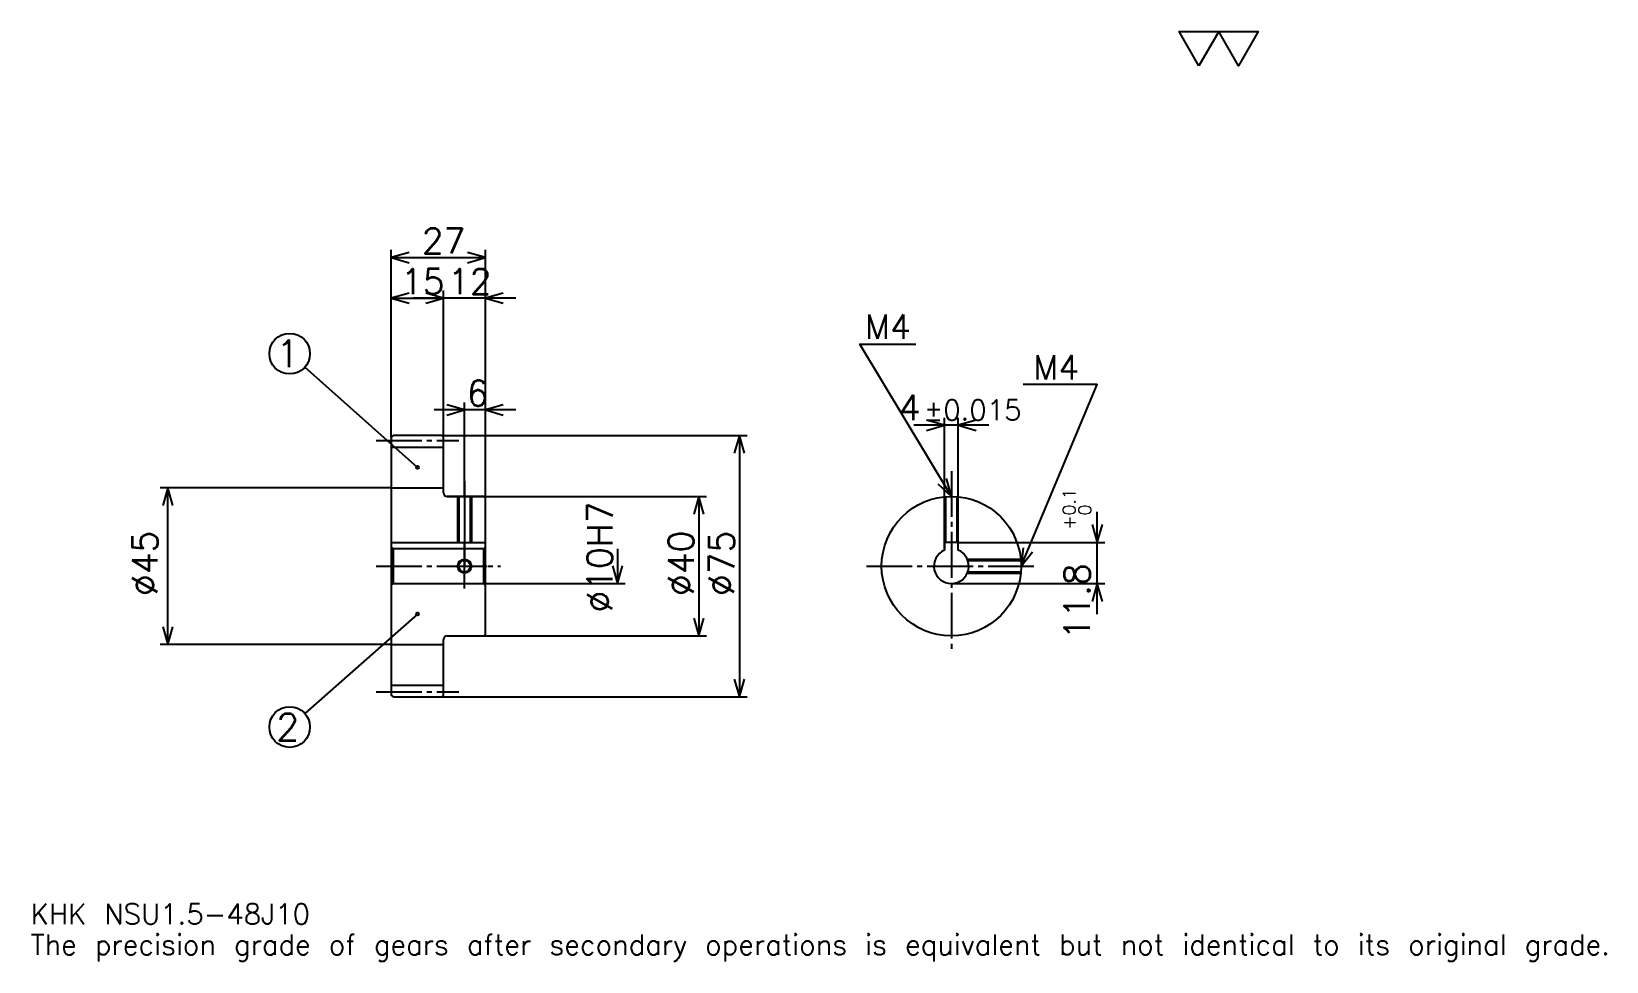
# Model space of a CAD drawing. Extents: x 15 to 466, y 5 to 272.
import ezdxf

# ---------------------------------------------------------------- set-up
doc = ezdxf.new("R2010")
doc.units = 0
doc.linetypes.add('DASHDOT', pattern=[17.478262, 13.108696, -1.456522, 1.456522, -1.456522])
doc.layers.get('0').update_dxf_attribs({"linetype": 'CONTINUOUS'})
doc.layers.add('DASHDOT', color=6, linetype='DASHDOT')
doc.styles.add('KANJI', font='TXT', dxfattribs={"bigfont": 'BIGFONT'})

msp = doc.modelspace()

# ---------------------------------------------------------------- linework, layer by layer
at = {"color": 5}
for p, q in [((117.978264, 156.206512), (117.978264, 209.369568)), ((144.978271, 156.206512), (144.978271, 209.369568)), ((117.978264, 207.184784), (144.978271, 207.184784)), ((117.978264, 195.532608), (132.978271, 195.532608)), ((153.717392, 195.532608), (124.239136, 195.532608)), ((132.978271, 156.206512), (132.978271, 197.717392)), ((125.478264, 147.019012), (93.198906, 175.762497)), ((153.717392, 163.489136), (130.239136, 163.489136)), ((138.978271, 156.206512), (138.978271, 165.67392)), ((289.32608, 159.097824), (267.847809, 159.097824)), ((276.586945, 125.506523), (276.586945, 161.282608)), ((280.586945, 125.506523), (280.586945, 161.282608)), ((117.978264, 155.706512), (117.978264, 156.206512)), ((132.478271, 156.206512), (144.978271, 156.206512)), ((132.978271, 155.706512), (132.978271, 156.206512)), ((138.978271, 138.706512), (138.978271, 156.206512)), ((138.978271, 138.706512), (138.978271, 156.206512)), ((144.978271, 156.206512), (219.989136, 156.206512)), ((144.978271, 138.206512), (144.978271, 156.206512)), ((217.804352, 156.206512), (217.804352, 81.20652)), ((117.978264, 141.206512), (51.70652, 141.206512)), ((53.891304, 96.20652), (53.891304, 141.206512)), ((133.978271, 138.706512), (144.978271, 138.706512)), ((144.978271, 138.706512), (208.33696, 138.706512)), ((206.152176, 138.706512), (206.152176, 98.70652)), ((320.434784, 104.967392), (320.434784, 134.245651)), ((182.847839, 123.70652), (182.847839, 113.70652)), ((280.586945, 125.506523), (322.619568, 125.506523)), ((144.978271, 113.70652), (185.032623, 113.70652)), ((278.586945, 113.70652), (322.619568, 113.70652)), ((125.478264, 104.95652), (93.212936, 76.434731)), ((117.978264, 96.20652), (51.70652, 96.20652)), ((133.978271, 98.70652), (144.978271, 98.70652)), ((144.978271, 98.70652), (208.33696, 98.70652)), ((132.478271, 81.20652), (144.978271, 81.20652)), ((144.978271, 81.20652), (219.989136, 81.20652))]:
    msp.add_line(p, q, dxfattribs=at)
at = {"color": 4}
for p, q in [((117.978264, 152.831512), (132.978271, 152.831512)), ((117.978264, 141.206512), (132.978271, 141.206512)), ((117.978264, 125.506523), (144.978271, 125.506523)), ((118.478264, 123.70652), (118.478264, 113.70652)), ((144.478271, 123.70652), (144.978271, 124.20652)), ((144.478271, 113.70652), (144.978271, 113.20652)), ((117.978264, 96.20652), (132.978271, 96.20652)), ((117.978264, 84.58152), (132.978271, 84.58152))]:
    msp.add_line(p, q, dxfattribs=at)
at = {"color": 7}
msp.add_lwpolyline([(349.565216, 262.17392), (343.884796, 272.02002), (366.606506, 272.02002), (360.926086, 262.17392), (355.245636, 272.02002), (349.565216, 262.17392)], dxfattribs=at)
at = {"color": 5}
for points in [[(123.076088, 208.641296), (117.978264, 207.184784), (123.076088, 205.728256)], [(139.880432, 205.728256), (144.978271, 207.184784), (139.880432, 208.641296)], [(123.076088, 196.989136), (117.978264, 195.532608), (123.076088, 194.07608)], [(127.88044, 194.07608), (132.978271, 195.532608), (127.88044, 196.989136)], [(127.88044, 194.07608), (132.978271, 195.532608), (127.88044, 196.989136)], [(150.07608, 196.989136), (144.978271, 195.532608), (150.07608, 194.07608)], [(278.586945, 138.706512), (252.369568, 182.402176), (268.391296, 182.402176)], [(298.586945, 118.70652), (320.434784, 170.75), (299.169586, 170.75)], [(133.880432, 162.032608), (138.978271, 163.489136), (133.880432, 164.945648)], [(150.07608, 164.945648), (144.978271, 163.489136), (150.07608, 162.032608)], [(271.489136, 157.641296), (276.586945, 159.097824), (271.489136, 160.554352)], [(285.684784, 160.554352), (280.586945, 159.097824), (285.684784, 157.641296)], [(219.260864, 151.108704), (217.804352, 156.206512), (216.347839, 151.108704)], [(55.347824, 136.108688), (53.891304, 141.206512), (52.434784, 136.108688)], [(274.715179, 142.328491), (278.586945, 138.706512), (277.213104, 143.82724)], [(207.608704, 133.608688), (206.152176, 138.706512), (204.695648, 133.608688)], [(318.978241, 130.60434), (320.434784, 125.506523), (321.891296, 130.60434)], [(299.217224, 123.970741), (298.586945, 118.70652), (301.903168, 122.843178)], [(181.391312, 118.804344), (182.847839, 113.70652), (184.304352, 118.804344)], [(321.891296, 108.608696), (320.434784, 113.70652), (318.978241, 108.608696)], [(52.434784, 101.304344), (53.891304, 96.20652), (55.347824, 101.304344)], [(204.695648, 103.804344), (206.152176, 98.70652), (207.608704, 103.804344)], [(216.347839, 86.304344), (217.804352, 81.20652), (219.260864, 86.304344)]]:
    msp.add_lwpolyline(points, dxfattribs=at)
at = {"color": 4}
for points in [[(132.978271, 139.706512), (132.978271, 155.706512), (132.478271, 156.206512), (118.478264, 156.206512), (117.978264, 155.706512), (117.978264, 113.20652)], [(133.978271, 98.70652), (144.478271, 98.70652), (144.978271, 99.20652), (144.978271, 138.206512), (144.478271, 138.706512), (133.978271, 138.706512)], [(136.978271, 138.706512), (136.978271, 125.506523)], [(137.358261, 138.706512), (137.358261, 125.506523)], [(140.598267, 138.706512), (140.598267, 125.506523)], [(140.978271, 138.706512), (140.978271, 125.506523)], [(276.586945, 123.289093), (276.586945, 138.606262)], [(276.966949, 125.506523), (276.966949, 138.640808)], [(280.20694, 125.506523), (280.20694, 138.640808)], [(280.586945, 123.289093), (280.586945, 138.606262)], [(117.978264, 113.20652), (118.478264, 113.70652), (144.478271, 113.70652), (144.478271, 123.70652), (118.478264, 123.70652), (117.978264, 124.20652)], [(280.586945, 123.289093), (280.586945, 125.506523), (276.586945, 125.506523), (276.586945, 123.289093)], [(283.169525, 120.70652), (298.486694, 120.70652)], [(283.31723, 120.326523), (298.52124, 120.326523)], [(117.978264, 113.20652), (117.978264, 81.70652), (118.478264, 81.20652), (132.478271, 81.20652), (132.978271, 81.70652), (132.978271, 97.70652)], [(283.169525, 116.70652), (298.486694, 116.70652)], [(283.31723, 117.086517), (298.52124, 117.086517)]]:
    msp.add_lwpolyline(points, dxfattribs=at)
at = {"color": 5}
for centre, radius in [((88.847832, 179.636963), 5.826087), ((125.478264, 147.019012), 0.436957), ((125.478264, 104.95652), 0.436957), ((88.847832, 72.57608), 5.826087)]:
    msp.add_circle(centre, radius, dxfattribs=at)
at = {"color": 4}
for centre, radius in [((278.586945, 118.70652), 20), ((138.978271, 118.70652), 1.62)]:
    msp.add_circle(centre, radius, dxfattribs=at)
at = {"color": 7}
msp.add_circle((138.978271, 118.70652), 2, dxfattribs=at)
at = {"color": 4}
for centre, radius, start, end in [((133.978271, 139.706512), 1, 180, 270), ((278.586945, 118.70652), 5, 113.57817801, 66.42182199), ((133.978271, 97.70652), 1, 90, 180)]:
    msp.add_arc(centre, radius, start, end, dxfattribs=at)
at = {"layer": 'DASHDOT', "color": 7}
for p, q in [((113.608696, 154.706512), (137.347824, 154.706512)), ((278.586945, 145.989136), (278.586945, 94.336952)), ((138.978271, 138.706512), (138.978271, 118.70652)), ((113.608696, 118.70652), (149.347824, 118.70652)), ((254.217407, 118.70652), (302.956512, 118.70652)), ((113.608696, 82.70652), (137.347824, 82.70652))]:
    msp.add_line(p, q, dxfattribs=at)
for points in [[(138.978271, 143.07608), (138.978271, 121.136955)], [(138.978271, 112.336952), (138.978271, 125.076088)], [(132.608704, 118.70652), (145.347824, 118.70652)]]:
    msp.add_lwpolyline(points, dxfattribs=at)

# ---------------------------------------------------------------- texts
at = {"color": 7, "style": 'KANJI'}
for s, height, p in [('27', 7.282609, (126.744568, 208.349991)), ('15', 7.282609, (120.744568, 196.697815)), ('12', 7.282609, (134.244568, 196.697815)), ('M4', 6.991305, (253.82608, 183.858704)), ('1', 7.768116, (84.963776, 175.752899)), ('M4', 6.991305, (302.082611, 172.206512)), ('6', 7.282609, (139.61142, 164.654343)), ('4', 7.282609, (263.554199, 160.554352)), ('%%p0.015', 5.826087, (270.763092, 160.554352)), ('2', 7.768116, (84.963776, 68.692032)), ('KHK NSU1.5-48J10', 5.826087, (14.565217, 16.02174)), ('The precision grade of gears after secondary operations is equivalent but not identical to its original grade.', 5.826087, (14.565217, 7.282609))]:
    msp.add_text(s, height=height, dxfattribs=at).set_placement(p)
for s, height, p in [('%%c10H7', 7.282609, (181.391312, 105.415756)), ('0.1', 3.641304, (314.171722, 133.261475)), ('0', 3.641304, (318.686951, 133.261475)), ('+', 3.641304, (314.171722, 129.183212)), ('%%c45', 7.282609, (50.978264, 110.149452)), ('%%c40', 7.282609, (204.695648, 110.149452)), ('%%c75', 7.282609, (216.347839, 110.14946)), ('11.8', 7.282609, (318.25, 97.661194))]:
    msp.add_text(s, height=height, rotation=90, dxfattribs=at).set_placement(p)

doc.saveas('drawing.dxf')
